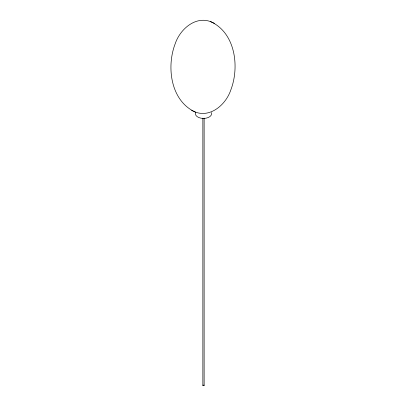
<?xml version="1.0" encoding="UTF-8"?>
<svg xmlns="http://www.w3.org/2000/svg" width="406" height="406" viewBox="0 0 406 406"><rect width="100%" height="100%" fill="white"/><g stroke="black" fill="none" stroke-linecap="round" stroke-linejoin="round"><path stroke-width="0.61" d="M210.684 21.66C195.063 15.778 179.863 29.618 175.204 43.731C166.298 66.767 170.561 100.84 195.316 112.066C210.937 117.948 226.137 104.109 230.796 89.995C239.702 66.96 235.439 32.886 210.684 21.66L212.044 22.269M212.673 22.558L214.378 23.325M191.622 110.402L193.327 111.168M193.956 111.457L195.316 112.066M204.127 118.156L204.127 385.335M202.868 118.156L202.868 385.335M211.303 112.548A8.084 4.669 0 0 1 203.497 118.42A8.084 4.669 0 0 1 195.692 112.548M204.045 385.152A0.629 0.365 0 0 1 203.812 385.649A0.629 0.365 0 0 1 202.949 385.517A0.629 0.365 0 0 1 203.183 385.02"/></g></svg>
